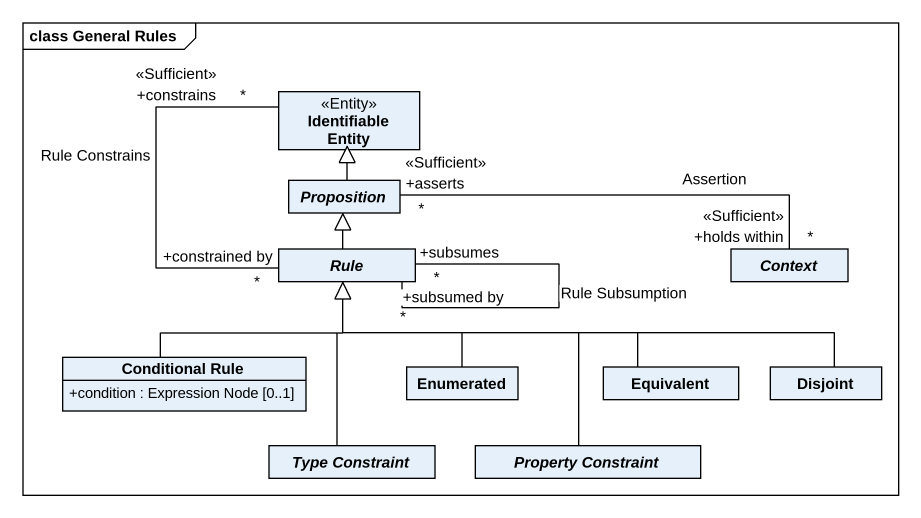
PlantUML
@startuml
mainframe class General Rules
hide circle
hide empty members
skinparam classAttributeIconSize 0
class "Identifiable Entity" as Identifiable_Entity <<Entity>>
abstract class Proposition
abstract class Rule
abstract class Context
class "Conditional Rule" as Conditional_Rule {
  +condition : Expression Node [0..1]
}
class Enumerated
class Equivalent
class Disjoint
abstract class "Type Constraint" as Type_Constraint
abstract class "Property Constraint" as Property_Constraint
Proposition -up-|> Identifiable_Entity
Rule "+constrained by\n*" -up- "+constrains\n*\n<<Sufficient>>" Identifiable_Entity : Rule Constrains
Rule -up-|> Proposition
Rule "+subsumed by\n*" -- "+subsumes\n*" Rule : Rule Subsumption
Context "+holds within\n*\n<<Sufficient>>" -left- "+asserts\n*\n<<Sufficient>>" Proposition : Assertion
Conditional_Rule -up-|> Rule
Enumerated -up-|> Rule
Equivalent -left-|> Rule
Disjoint -left-|> Rule
Type_Constraint -up-|> Rule
Property_Constraint -up-|> Rule
@enduml
